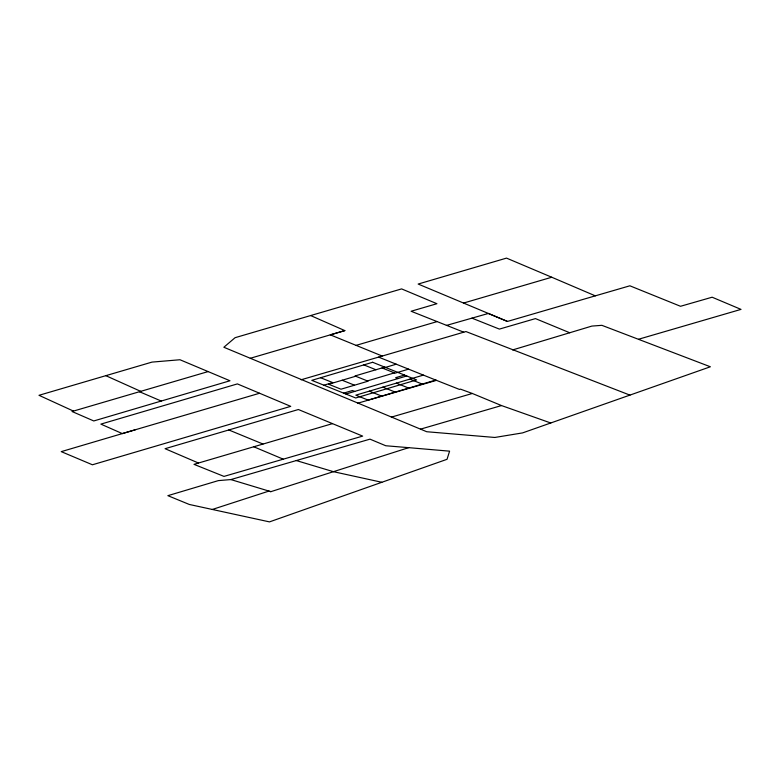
<?xml version="1.0" encoding="UTF-8"?>
<svg xmlns="http://www.w3.org/2000/svg" width="780" height="780" viewBox="0 0 780 780"><rect width="100%" height="100%" fill="white"/><g stroke="black" fill="none" stroke-linecap="round" stroke-linejoin="round"><path stroke-width="1.17" d="M512.635 349.937L591.893 326.079L601.887 325.328L710.365 366.776L522.581 432.9L494.832 437.463L426.728 431.73L223.85 347.256L235.082 337.691L401.612 288.902L436.907 303.712L411.109 311.249L463.759 332.192M212.335 509.457L268.681 491.166L270.875 491.663L408.671 447.661L449.592 451.162L447.037 459.303L269.49 521.888L189.286 504.455L167.876 495.661L218.341 480.616L230.861 479.573L369.983 439.15L385.778 445.75L408.671 447.661M323.885 385.193L332.69 382.58L320.599 377.725M384.745 367.136L355.017 375.96L368.043 381.186L341.006 389.21L328.663 384.248L355.69 376.233M382.717 368.209L396.23 364.202M367.36 380.913L394.387 372.889M408.584 369.154L395.07 373.162L382.044 367.936M343.639 393.13L352.443 390.517L354.695 391.414M404.498 375.063L395.694 377.676L397.936 378.583M345.891 394.036L406.75 375.97M423.404 375.102L355.826 395.158L368.18 400.12L435.747 380.065M73.447 411.089L72.033 411.508L93.776 420.956L229.954 380.767L179.975 359.746L151.993 362.105L39 395.304L73.447 411.089L208.182 371.563M135.466 429.712L61.249 451.639L92.42 464.782L290.726 406.351L237.383 383.906L100.873 424.115L122.294 433.592L259.526 393.266M332.504 423.628L194.005 464.344L223.987 476.404L362.642 436.108L298.379 409.519L165.087 448.695L198.471 463.027M250.292 358.273L344.828 330.603L310.684 315.578M463.534 303.059L551.752 277.241L595.306 295.844L629.87 285.802L680.521 306.286L712.13 297.209L741 309.387L638.674 339.212M356.099 345.374L436.8 321.682M301.129 379.772L465.933 331.549L629.977 395.138M344.828 330.603L330.31 334.844L382.229 356.041M446.374 325.455L488.319 313.462L507.449 321.438L595.306 295.844M391.394 417.115L472.319 393.471L501.511 405.561L550.777 422.994M420.478 429.156L501.511 405.561M357.767 403.202L436.469 380.357L459.488 389.444L460.493 389.142L472.319 393.471M270.875 491.663L230.861 479.573M381.839 482.284L333.401 471.676L296.293 460.551M471.939 318.142L499.395 329.101L535.46 318.601L569.731 332.758M378.593 357.113L436.469 380.357M409.88 379.119L422.233 384.072M363.841 364.894L375.94 369.749M396.367 383.126L408.72 388.089M382.853 387.143L395.206 392.096M342.176 380.24L354.52 385.203M369.34 391.151L381.693 396.103M228.823 429.965L262.977 444.034M507.449 321.438L418.168 284.047L506.522 258.112L551.752 277.241M253.724 446.755L283.208 459.157M161.236 401.037L139.474 391.716L140.722 391.355L105.827 375.668M372.655 362.281L311.795 380.338L355.729 397.985L416.588 379.918L372.655 362.281"/></g></svg>
